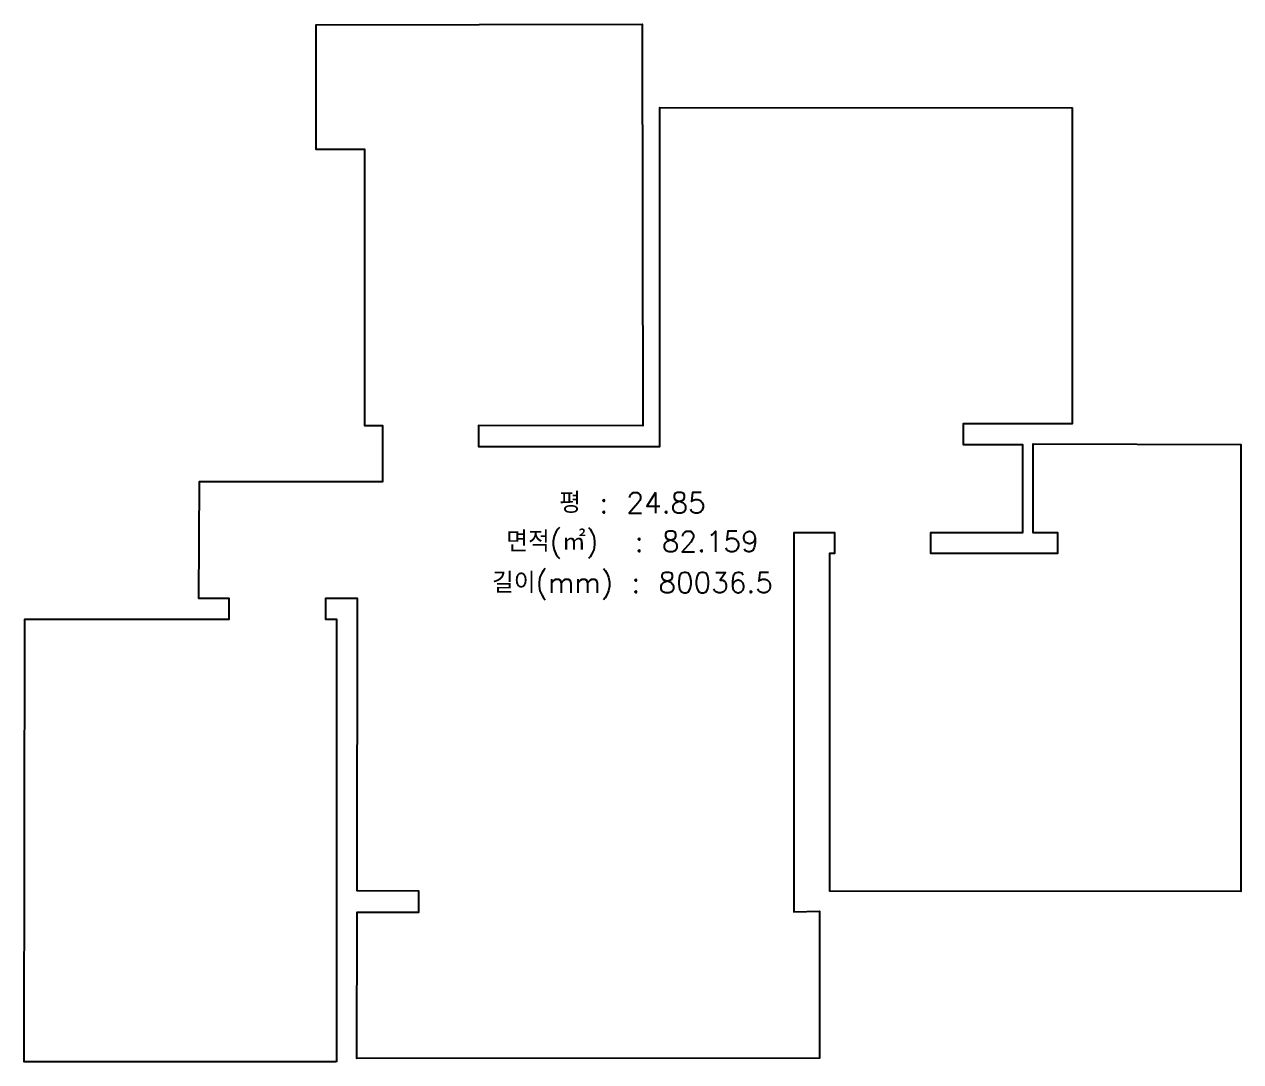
# Model space of a CAD drawing. Header units: millimetres. Extents: x 144680 to 246943, y -177515 to -149396.
# Drawn here: x 217041 to 228881, y -160064 to -149964 of the extents above; entities that cross this region are included whole.
import ezdxf
from ezdxf.enums import TextEntityAlignment as Align

# ---------------------------------------------------------------- set-up
doc = ezdxf.new("R2010")
doc.units = ezdxf.units.MM
doc.header["$LTSCALE"] = 50
doc.layers.add('03-WAL NEW', color=3, linetype='Continuous')
doc.layers.add('FORM(YOURNAME)-11', color=1, linetype='Continuous')
doc.styles.get("Standard").update_dxf_attribs({"font": 'txt.shx', "bigfont": 'whgtxt.shx'})

msp = doc.modelspace()

# ---------------------------------------------------------------- linework, layer by layer
at = {"layer": 'FORM(YOURNAME)-11', "ltscale": 10}
msp.add_lwpolyline([(220081.3, -160063.6), (217041.3, -160063.6), (217046, -155753.6), (219036.6, -155753.6), (219036.6, -155553.6), (218741.3, -155553.6), (218746, -154413.6), (220531.3, -154413.6), (220531.3, -153873.6), (220356.3, -153873.6), (220356.3, -151183.6), (219881.3, -151183.6), (219881.3, -149968.3), (223056.3, -149963.6), (223061, -153873.6), (221461.3, -153868.9), (221461.3, -154073.6), (223226.6, -154073.6), (223226.6, -150773.6), (227241.3, -150778.3), (227241.3, -153853.6), (226181.3, -153853.6), (226181.3, -154053.6), (226756.6, -154053.6), (226756.6, -154913.6), (225861.3, -154913.6), (225861.3, -155113.6), (227101.3, -155113.6), (227101.3, -154913.6), (226861.3, -154913.6), (226861.3, -154048.9), (228881.3, -154053.6), (228881.3, -158408.3), (224881.3, -158403.6), (224881.3, -155113.6), (224931.3, -155113.6), (224931.3, -154913.6), (224531.3, -154913.6), (224531.3, -158603.6), (224781.3, -158598.9), (224781.3, -160028.9), (220276.6, -160034.1), (220281.3, -158608.3), (220881.3, -158608.3), (220881.3, -158403.6), (220281.3, -158398.9), (220286, -155553.6), (219971.3, -155553.6), (219971.3, -155753.6), (220081.3, -155753.6), (220081.3, -160063.6)], dxfattribs=at)

# ---------------------------------------------------------------- texts
at = {"layer": '03-WAL NEW', "color": 7, "ltscale": 10}
msp.add_text('평 : 24.85', height=200, dxfattribs=at).set_placement((222961.3, -154613.6), align=Align.MIDDLE)
at = {"layer": '03-WAL NEW', "ltscale": 10}
for s, p in [('면적(㎡)  : 82.159', (222961.3, -155013.6)), ('길이(mm) : 80036.5', (222961.3, -155413.6))]:
    msp.add_text(s, height=200, dxfattribs=at).set_placement(p, align=Align.MIDDLE)

doc.saveas('drawing.dxf')
